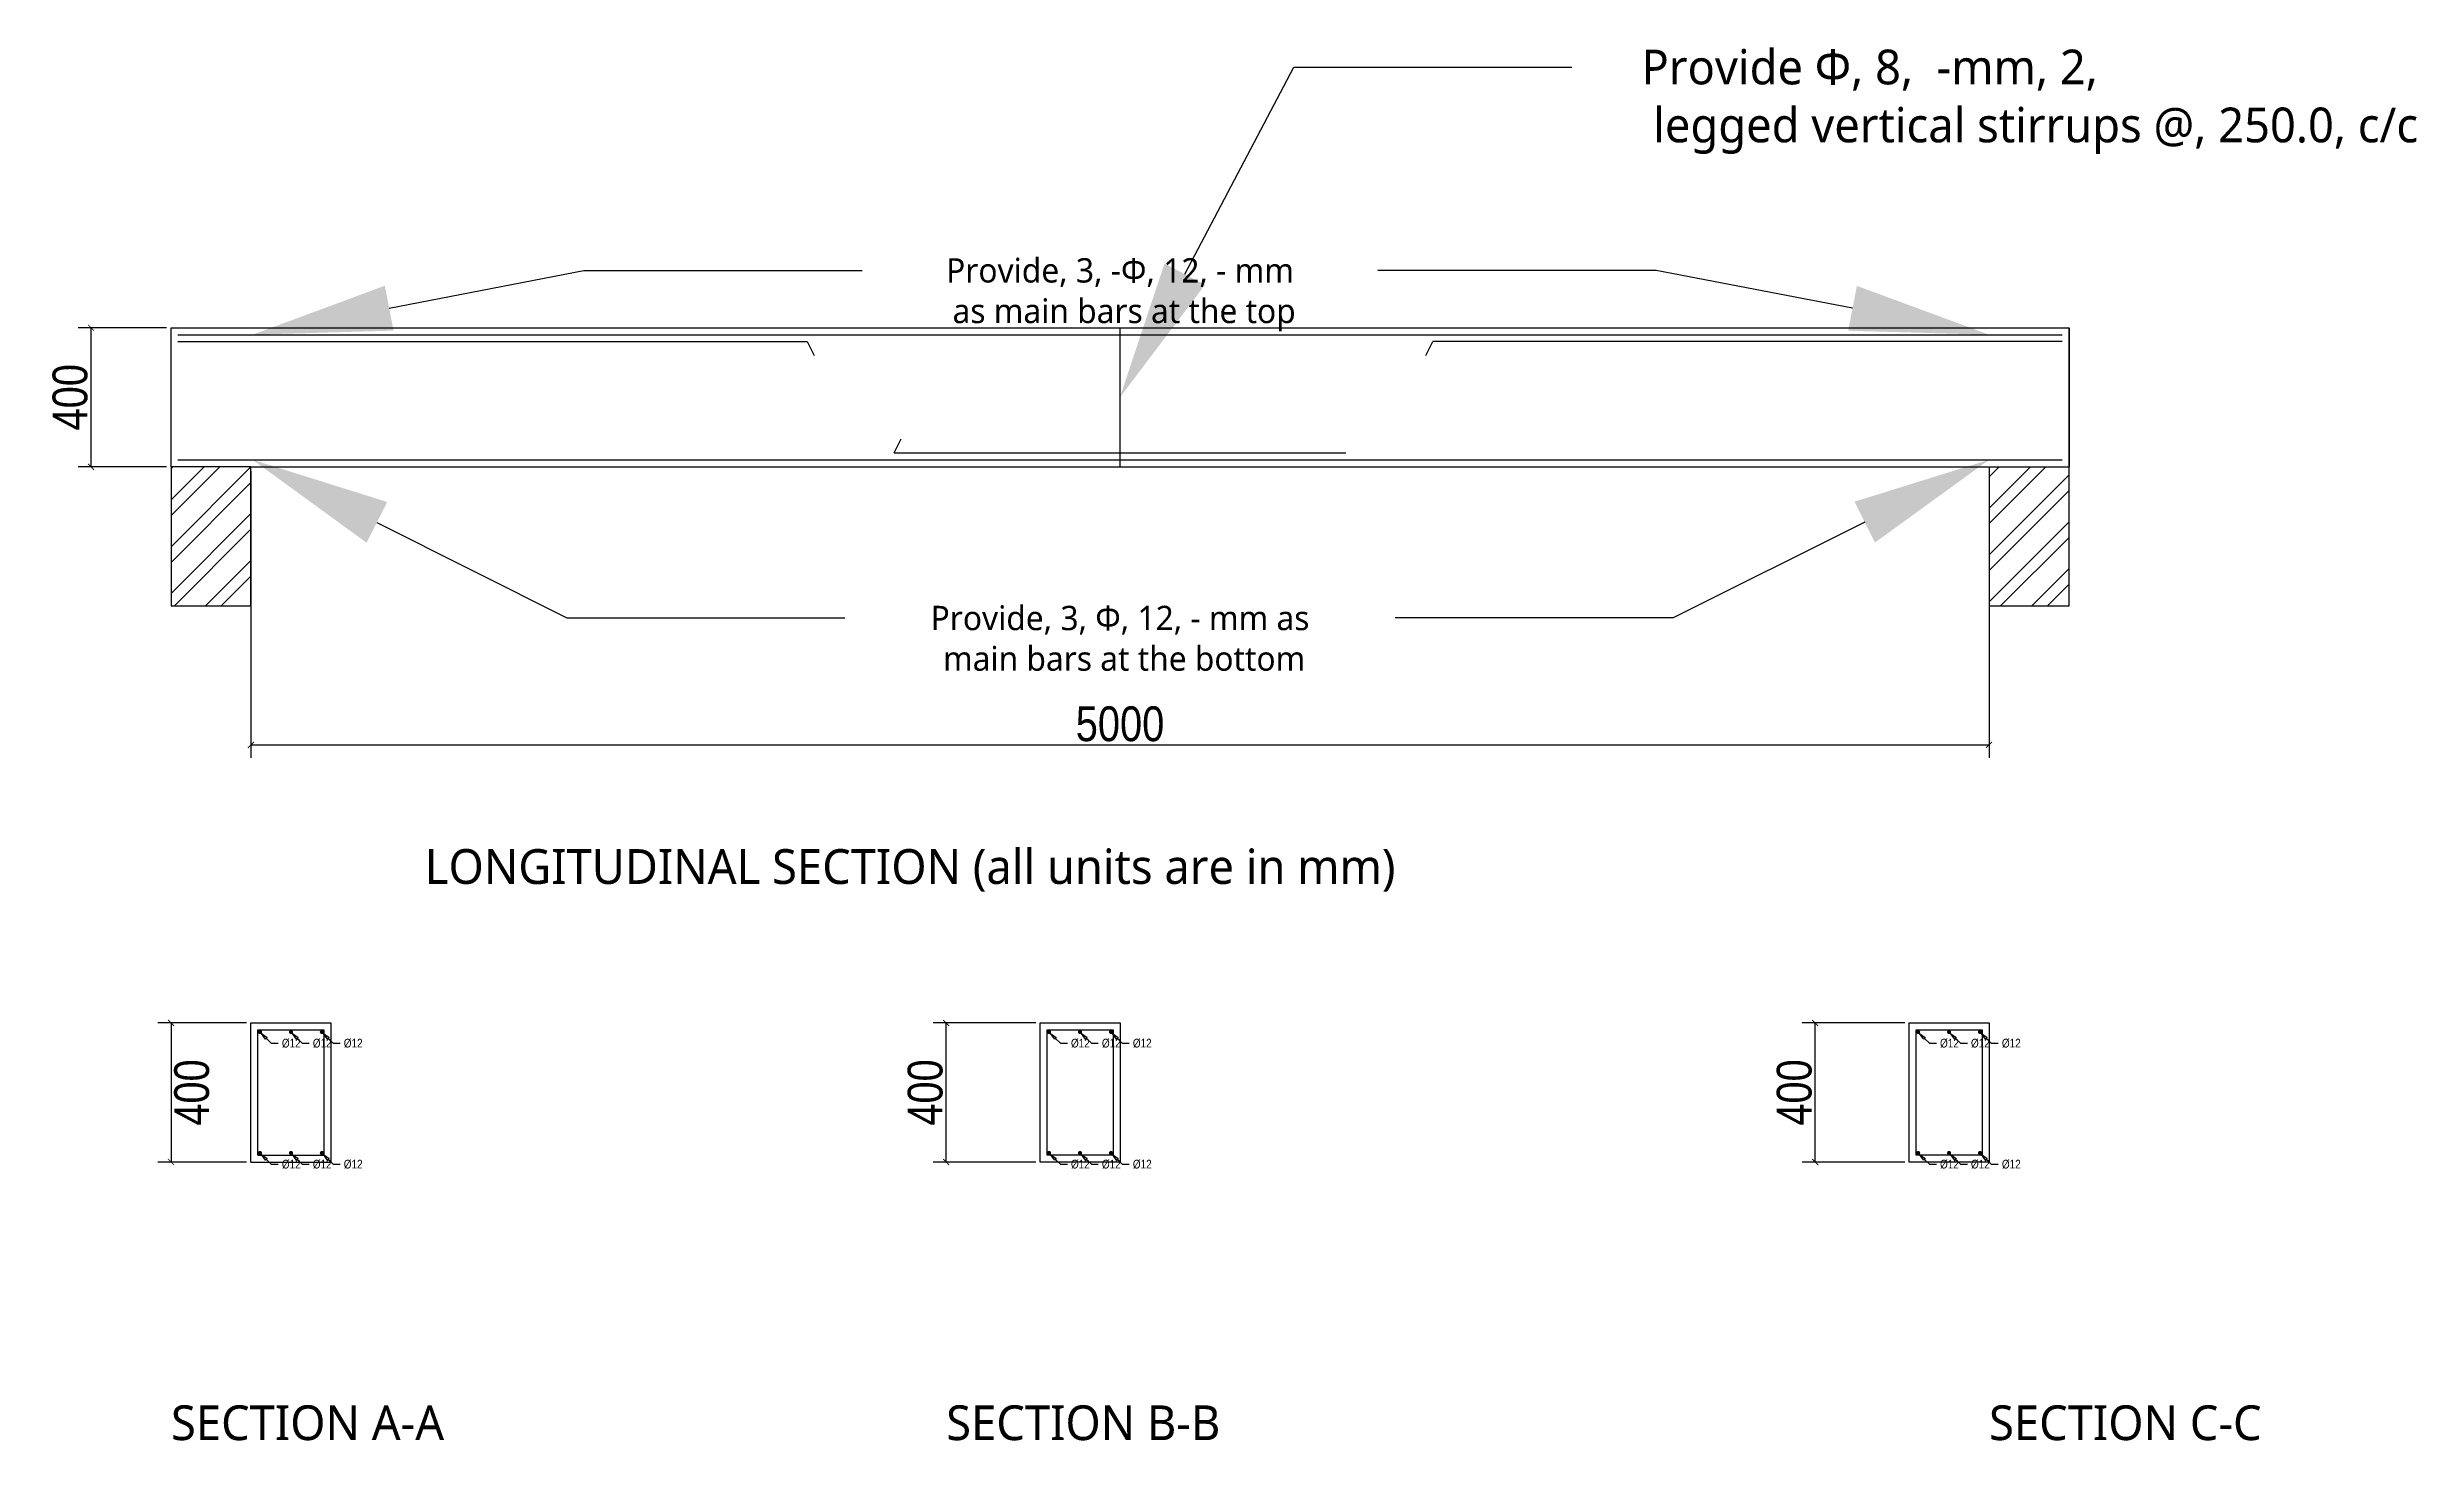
# Model space of a CAD drawing. Header units: millimetres. Extents: x -5.9 to 62.3, y -28 to 12.1.
import ezdxf
from ezdxf import colors
from ezdxf.entities.mleader import LeaderData, LeaderLine
from ezdxf.math import Vec2, Vec3

# ---------------------------------------------------------------- set-up
doc = ezdxf.new("R2010")
doc.units = ezdxf.units.MM
doc.styles.add('OpenSans', font='OpenSans-Regular.ttf')
doc.styles.add('OpenSansCondensed-Light', font='OpenSansCondensed-Light.ttf')
doc.dimstyles.new('EZ_RADIUS', dxfattribs={"dimtxt": 0.25, "dimasz": 0.25, "dimexe": 0.375, "dimexo": 0.125, "dimgap": 0.1, "dimtad": 1, "dimlfac": 100, "dimzin": 12, "dimdsep": 46, "dimtxsty": 'OpenSansCondensed-Light', "dimblk": 'CLOSEDBLANK', "dimcen": 0, "dimazin": 3, "dimtfac": 0.5, "dimtofl": 0, "dimtmove": 1, "dimatfit": 3})
doc.dimstyles.new('EZDXF', dxfattribs={"dimtxt": 1, "dimasz": 0.175, "dimexe": 0.375, "dimexo": 0.125, "dimgap": 0.1, "dimtad": 1, "dimlfac": 100, "dimzin": 12, "dimdsep": 46, "dimtxsty": 'OpenSansCondensed-Light', "dimblk": 'ARCHTICK', "dimcen": 2.5, "dimazin": 3, "dimtfac": 0.5, "dimtmove": 2, "dimatfit": 3})

# ---------------------------------------------------------------- blocks, each defined once
blk = doc.blocks.new('_ARCHTICK')
at = {"color": 0, "linetype": 'BYBLOCK', "const_width": 0.15}
blk.add_lwpolyline([(-0.5, -0.5), (0.5, 0.5)], dxfattribs=at)
blk = doc.blocks.new('_CLOSEDBLANK')
at = {"color": 0, "linetype": 'BYBLOCK'}
blk.add_lwpolyline([(-1, 0.16), (0, 0), (-1, -0.16)], close=True, dxfattribs=at)
blk = doc.blocks.new('*D1')
for p, q in [((0.444, -16.444), (0.585, -16.585)), ((0.585, -16.585), (0.785, -16.585))]:
    blk.add_line(p, q)
at = {"layer": 'Defpoints'}
for p in [(0.26, -16.26), (0.302, -16.302)]:
    blk.add_point(p, dxfattribs=at)
at = {"layer": 'dimensions', "xscale": 0.2, "yscale": 0.2, "rotation": 134.9999999999996}
blk.add_blockref('_CLOSEDBLANK', (0.302, -16.302), dxfattribs=at)
at = {"layer": 'dimensions', "insert": (1.16, -16.585), "char_height": 0.25, "attachment_point": 5, "style": 'OpenSansCondensed-Light'}
blk.add_mtext('%%c12', dxfattribs=at)
blk = doc.blocks.new('*D2')
for p, q in [((1.334, -16.444), (1.475, -16.585)), ((1.475, -16.585), (1.675, -16.585))]:
    blk.add_line(p, q)
at = {"layer": 'Defpoints'}
for p in [(1.15, -16.26), (1.192, -16.302)]:
    blk.add_point(p, dxfattribs=at)
at = {"layer": 'dimensions', "xscale": 0.2, "yscale": 0.2, "rotation": 134.99999999999955}
blk.add_blockref('_CLOSEDBLANK', (1.192, -16.302), dxfattribs=at)
at = {"layer": 'dimensions', "insert": (2.05, -16.585), "char_height": 0.25, "attachment_point": 5, "style": 'OpenSansCondensed-Light'}
blk.add_mtext('%%c12', dxfattribs=at)
blk = doc.blocks.new('*D3')
for p, q in [((2.224, -16.444), (2.365, -16.585)), ((2.365, -16.585), (2.565, -16.585))]:
    blk.add_line(p, q)
at = {"layer": 'Defpoints'}
for p in [(2.04, -16.26), (2.082, -16.302)]:
    blk.add_point(p, dxfattribs=at)
at = {"layer": 'dimensions', "xscale": 0.2, "yscale": 0.2, "rotation": 134.9999999999997}
blk.add_blockref('_CLOSEDBLANK', (2.082, -16.302), dxfattribs=at)
at = {"layer": 'dimensions', "insert": (2.94, -16.585), "char_height": 0.25, "attachment_point": 5, "style": 'OpenSansCondensed-Light'}
blk.add_mtext('%%c12', dxfattribs=at)
blk = doc.blocks.new('*D4')
for p, q in [((0.444, -19.924), (0.585, -20.065)), ((0.585, -20.065), (0.785, -20.065))]:
    blk.add_line(p, q)
at = {"layer": 'Defpoints'}
for p in [(0.26, -19.74), (0.302, -19.782)]:
    blk.add_point(p, dxfattribs=at)
at = {"layer": 'dimensions', "xscale": 0.2, "yscale": 0.2, "rotation": 134.9999999999996}
blk.add_blockref('_CLOSEDBLANK', (0.302, -19.782), dxfattribs=at)
at = {"layer": 'dimensions', "insert": (1.16, -20.065), "char_height": 0.25, "attachment_point": 5, "style": 'OpenSansCondensed-Light'}
blk.add_mtext('%%c12', dxfattribs=at)
blk = doc.blocks.new('*D5')
for p, q in [((1.334, -19.924), (1.475, -20.065)), ((1.475, -20.065), (1.675, -20.065))]:
    blk.add_line(p, q)
at = {"layer": 'Defpoints'}
for p in [(1.15, -19.74), (1.192, -19.782)]:
    blk.add_point(p, dxfattribs=at)
at = {"layer": 'dimensions', "xscale": 0.2, "yscale": 0.2, "rotation": 134.99999999999955}
blk.add_blockref('_CLOSEDBLANK', (1.192, -19.782), dxfattribs=at)
at = {"layer": 'dimensions', "insert": (2.05, -20.065), "char_height": 0.25, "attachment_point": 5, "style": 'OpenSansCondensed-Light'}
blk.add_mtext('%%c12', dxfattribs=at)
blk = doc.blocks.new('*D6')
for p, q in [((2.224, -19.924), (2.365, -20.065)), ((2.365, -20.065), (2.565, -20.065))]:
    blk.add_line(p, q)
at = {"layer": 'Defpoints'}
for p in [(2.04, -19.74), (2.082, -19.782)]:
    blk.add_point(p, dxfattribs=at)
at = {"layer": 'dimensions', "xscale": 0.2, "yscale": 0.2, "rotation": 134.9999999999997}
blk.add_blockref('_CLOSEDBLANK', (2.082, -19.782), dxfattribs=at)
at = {"layer": 'dimensions', "insert": (2.94, -20.065), "char_height": 0.25, "attachment_point": 5, "style": 'OpenSansCondensed-Light'}
blk.add_mtext('%%c12', dxfattribs=at)
blk = doc.blocks.new('*D10')
for p, q in [((23.144, -16.444), (23.285, -16.585)), ((23.285, -16.585), (23.485, -16.585))]:
    blk.add_line(p, q)
at = {"layer": 'Defpoints'}
for p in [(22.96, -16.26), (23.002, -16.302)]:
    blk.add_point(p, dxfattribs=at)
at = {"layer": 'dimensions', "xscale": 0.2, "yscale": 0.2, "rotation": 135}
blk.add_blockref('_CLOSEDBLANK', (23.002, -16.302), dxfattribs=at)
at = {"layer": 'dimensions', "insert": (23.86, -16.585), "char_height": 0.25, "attachment_point": 5, "style": 'OpenSansCondensed-Light'}
blk.add_mtext('%%c12', dxfattribs=at)
blk = doc.blocks.new('*D11')
for p, q in [((24.034, -16.444), (24.175, -16.585)), ((24.175, -16.585), (24.375, -16.585))]:
    blk.add_line(p, q)
at = {"layer": 'Defpoints'}
for p in [(23.85, -16.26), (23.892, -16.302)]:
    blk.add_point(p, dxfattribs=at)
at = {"layer": 'dimensions', "xscale": 0.2, "yscale": 0.2, "rotation": 135}
blk.add_blockref('_CLOSEDBLANK', (23.892, -16.302), dxfattribs=at)
at = {"layer": 'dimensions', "insert": (24.75, -16.585), "char_height": 0.25, "attachment_point": 5, "style": 'OpenSansCondensed-Light'}
blk.add_mtext('%%c12', dxfattribs=at)
blk = doc.blocks.new('*D12')
for p, q in [((24.924, -16.444), (25.065, -16.585)), ((25.065, -16.585), (25.265, -16.585))]:
    blk.add_line(p, q)
at = {"layer": 'Defpoints'}
for p in [(24.74, -16.26), (24.782, -16.302)]:
    blk.add_point(p, dxfattribs=at)
at = {"layer": 'dimensions', "xscale": 0.2, "yscale": 0.2, "rotation": 135}
blk.add_blockref('_CLOSEDBLANK', (24.782, -16.302), dxfattribs=at)
at = {"layer": 'dimensions', "insert": (25.64, -16.585), "char_height": 0.25, "attachment_point": 5, "style": 'OpenSansCondensed-Light'}
blk.add_mtext('%%c12', dxfattribs=at)
blk = doc.blocks.new('*D13')
for p, q in [((23.144, -19.924), (23.285, -20.065)), ((23.285, -20.065), (23.485, -20.065))]:
    blk.add_line(p, q)
at = {"layer": 'Defpoints'}
for p in [(22.96, -19.74), (23.002, -19.782)]:
    blk.add_point(p, dxfattribs=at)
at = {"layer": 'dimensions', "xscale": 0.2, "yscale": 0.2, "rotation": 135}
blk.add_blockref('_CLOSEDBLANK', (23.002, -19.782), dxfattribs=at)
at = {"layer": 'dimensions', "insert": (23.86, -20.065), "char_height": 0.25, "attachment_point": 5, "style": 'OpenSansCondensed-Light'}
blk.add_mtext('%%c12', dxfattribs=at)
blk = doc.blocks.new('*D14')
for p, q in [((24.034, -19.924), (24.175, -20.065)), ((24.175, -20.065), (24.375, -20.065))]:
    blk.add_line(p, q)
at = {"layer": 'Defpoints'}
for p in [(23.85, -19.74), (23.892, -19.782)]:
    blk.add_point(p, dxfattribs=at)
at = {"layer": 'dimensions', "xscale": 0.2, "yscale": 0.2, "rotation": 135}
blk.add_blockref('_CLOSEDBLANK', (23.892, -19.782), dxfattribs=at)
at = {"layer": 'dimensions', "insert": (24.75, -20.065), "char_height": 0.25, "attachment_point": 5, "style": 'OpenSansCondensed-Light'}
blk.add_mtext('%%c12', dxfattribs=at)
blk = doc.blocks.new('*D15')
for p, q in [((24.924, -19.924), (25.065, -20.065)), ((25.065, -20.065), (25.265, -20.065))]:
    blk.add_line(p, q)
at = {"layer": 'Defpoints'}
for p in [(24.74, -19.74), (24.782, -19.782)]:
    blk.add_point(p, dxfattribs=at)
at = {"layer": 'dimensions', "xscale": 0.2, "yscale": 0.2, "rotation": 135}
blk.add_blockref('_CLOSEDBLANK', (24.782, -19.782), dxfattribs=at)
at = {"layer": 'dimensions', "insert": (25.64, -20.065), "char_height": 0.25, "attachment_point": 5, "style": 'OpenSansCondensed-Light'}
blk.add_mtext('%%c12', dxfattribs=at)
blk = doc.blocks.new('*D17')
for p, q in [((48.144, -16.444), (48.285, -16.585)), ((48.285, -16.585), (48.485, -16.585))]:
    blk.add_line(p, q)
at = {"layer": 'Defpoints'}
for p in [(47.96, -16.26), (48.002, -16.302)]:
    blk.add_point(p, dxfattribs=at)
at = {"layer": 'dimensions', "xscale": 0.2, "yscale": 0.2, "rotation": 135}
blk.add_blockref('_CLOSEDBLANK', (48.002, -16.302), dxfattribs=at)
at = {"layer": 'dimensions', "insert": (48.86, -16.585), "char_height": 0.25, "attachment_point": 5, "style": 'OpenSansCondensed-Light'}
blk.add_mtext('%%c12', dxfattribs=at)
blk = doc.blocks.new('*D18')
for p, q in [((49.034, -16.444), (49.175, -16.585)), ((49.175, -16.585), (49.375, -16.585))]:
    blk.add_line(p, q)
at = {"layer": 'Defpoints'}
for p in [(48.85, -16.26), (48.892, -16.302)]:
    blk.add_point(p, dxfattribs=at)
at = {"layer": 'dimensions', "xscale": 0.2, "yscale": 0.2, "rotation": 135}
blk.add_blockref('_CLOSEDBLANK', (48.892, -16.302), dxfattribs=at)
at = {"layer": 'dimensions', "insert": (49.75, -16.585), "char_height": 0.25, "attachment_point": 5, "style": 'OpenSansCondensed-Light'}
blk.add_mtext('%%c12', dxfattribs=at)
blk = doc.blocks.new('*D19')
for p, q in [((49.924, -16.444), (50.065, -16.585)), ((50.065, -16.585), (50.265, -16.585))]:
    blk.add_line(p, q)
at = {"layer": 'Defpoints'}
for p in [(49.74, -16.26), (49.782, -16.302)]:
    blk.add_point(p, dxfattribs=at)
at = {"layer": 'dimensions', "xscale": 0.2, "yscale": 0.2, "rotation": 135}
blk.add_blockref('_CLOSEDBLANK', (49.782, -16.302), dxfattribs=at)
at = {"layer": 'dimensions', "insert": (50.64, -16.585), "char_height": 0.25, "attachment_point": 5, "style": 'OpenSansCondensed-Light'}
blk.add_mtext('%%c12', dxfattribs=at)
blk = doc.blocks.new('*D20')
for p, q in [((48.144, -19.924), (48.285, -20.065)), ((48.285, -20.065), (48.485, -20.065))]:
    blk.add_line(p, q)
at = {"layer": 'Defpoints'}
for p in [(47.96, -19.74), (48.002, -19.782)]:
    blk.add_point(p, dxfattribs=at)
at = {"layer": 'dimensions', "xscale": 0.2, "yscale": 0.2, "rotation": 135}
blk.add_blockref('_CLOSEDBLANK', (48.002, -19.782), dxfattribs=at)
at = {"layer": 'dimensions', "insert": (48.86, -20.065), "char_height": 0.25, "attachment_point": 5, "style": 'OpenSansCondensed-Light'}
blk.add_mtext('%%c12', dxfattribs=at)
blk = doc.blocks.new('*D21')
for p, q in [((49.034, -19.924), (49.175, -20.065)), ((49.175, -20.065), (49.375, -20.065))]:
    blk.add_line(p, q)
at = {"layer": 'Defpoints'}
for p in [(48.85, -19.74), (48.892, -19.782)]:
    blk.add_point(p, dxfattribs=at)
at = {"layer": 'dimensions', "xscale": 0.2, "yscale": 0.2, "rotation": 135}
blk.add_blockref('_CLOSEDBLANK', (48.892, -19.782), dxfattribs=at)
at = {"layer": 'dimensions', "insert": (49.75, -20.065), "char_height": 0.25, "attachment_point": 5, "style": 'OpenSansCondensed-Light'}
blk.add_mtext('%%c12', dxfattribs=at)
blk = doc.blocks.new('*D22')
for p, q in [((49.924, -19.924), (50.065, -20.065)), ((50.065, -20.065), (50.265, -20.065))]:
    blk.add_line(p, q)
at = {"layer": 'Defpoints'}
for p in [(49.74, -19.74), (49.782, -19.782)]:
    blk.add_point(p, dxfattribs=at)
at = {"layer": 'dimensions', "xscale": 0.2, "yscale": 0.2, "rotation": 135}
blk.add_blockref('_CLOSEDBLANK', (49.782, -19.782), dxfattribs=at)
at = {"layer": 'dimensions', "insert": (50.64, -20.065), "char_height": 0.25, "attachment_point": 5, "style": 'OpenSansCondensed-Light'}
blk.add_mtext('%%c12', dxfattribs=at)

msp = doc.modelspace()

# ---------------------------------------------------------------- hatches: boundary and pattern name
h = msp.add_hatch()
h.set_pattern_fill('ANSI32', scale=0.1)
h.paths.add_polyline_path([(0, 0), (-2.3, 0), (-2.3, -4), (0, -4)])
h = msp.add_hatch()
h.set_pattern_fill('ANSI32', scale=0.1)
h.paths.add_polyline_path([(50, 0), (52.3, 0), (52.3, -4), (50, -4)])
h = msp.add_hatch(color=7)
h.dxf.hatch_style = 1
edge = h.paths.add_edge_path()
edge.add_arc((0.26, -16.26), 0.06, 0, 360)
h = msp.add_hatch(color=7)
h.dxf.hatch_style = 1
edge = h.paths.add_edge_path()
edge.add_arc((1.15, -16.26), 0.06, 0, 360)
h = msp.add_hatch(color=7)
h.dxf.hatch_style = 1
edge = h.paths.add_edge_path()
edge.add_arc((2.04, -16.26), 0.06, 0, 360)
h = msp.add_hatch(color=7)
h.dxf.hatch_style = 1
edge = h.paths.add_edge_path()
edge.add_arc((22.96, -16.26), 0.06, 0, 360)
h = msp.add_hatch(color=7)
h.dxf.hatch_style = 1
edge = h.paths.add_edge_path()
edge.add_arc((23.85, -16.26), 0.06, 0, 360)
h = msp.add_hatch(color=7)
h.dxf.hatch_style = 1
edge = h.paths.add_edge_path()
edge.add_arc((24.74, -16.26), 0.06, 0, 360)
h = msp.add_hatch(color=7)
h.dxf.hatch_style = 1
edge = h.paths.add_edge_path()
edge.add_arc((47.96, -16.26), 0.06, 0, 360)
h = msp.add_hatch(color=7)
h.dxf.hatch_style = 1
edge = h.paths.add_edge_path()
edge.add_arc((48.85, -16.26), 0.06, 0, 360)
h = msp.add_hatch(color=7)
h.dxf.hatch_style = 1
edge = h.paths.add_edge_path()
edge.add_arc((49.74, -16.26), 0.06, 0, 360)
h = msp.add_hatch(color=7)
h.dxf.hatch_style = 1
edge = h.paths.add_edge_path()
edge.add_arc((0.26, -19.74), 0.06, 0, 360)
h = msp.add_hatch(color=7)
h.dxf.hatch_style = 1
edge = h.paths.add_edge_path()
edge.add_arc((1.15, -19.74), 0.06, 0, 360)
h = msp.add_hatch(color=7)
h.dxf.hatch_style = 1
edge = h.paths.add_edge_path()
edge.add_arc((2.04, -19.74), 0.06, 0, 360)
h = msp.add_hatch(color=7)
h.dxf.hatch_style = 1
edge = h.paths.add_edge_path()
edge.add_arc((22.96, -19.74), 0.06, 0, 360)
h = msp.add_hatch(color=7)
h.dxf.hatch_style = 1
edge = h.paths.add_edge_path()
edge.add_arc((23.85, -19.74), 0.06, 0, 360)
h = msp.add_hatch(color=7)
h.dxf.hatch_style = 1
edge = h.paths.add_edge_path()
edge.add_arc((24.74, -19.74), 0.06, 0, 360)
h = msp.add_hatch(color=7)
h.dxf.hatch_style = 1
edge = h.paths.add_edge_path()
edge.add_arc((47.96, -19.74), 0.06, 0, 360)
h = msp.add_hatch(color=7)
h.dxf.hatch_style = 1
edge = h.paths.add_edge_path()
edge.add_arc((48.85, -19.74), 0.06, 0, 360)
h = msp.add_hatch(color=7)
h.dxf.hatch_style = 1
edge = h.paths.add_edge_path()
edge.add_arc((49.74, -19.74), 0.06, 0, 360)

# ---------------------------------------------------------------- linework, layer by layer
for p, q in [((-2.3, 0), (-2.3, 4)), ((-2.3, 4), (0, 4)), ((-2.1, 3.8), (52.1, 3.8)), ((-2.1, 3.6), (16, 3.6)), ((0, 4), (52.3, 4)), ((16, 3.6), (16.2, 3.2)), ((25, 0), (25, 4)), ((33.8, 3.2), (34, 3.6)), ((52.1, 3.6), (34, 3.6)), ((52.3, 4), (52.3, 0)), ((52.3, -4), (52.3, 4)), ((18.5, 0.4), (18.7, 0.8)), ((0, 0), (-2.3, 0)), ((-2.3, 0), (-2.3, -4)), ((-2.1, 0.2), (52.1, 0.2)), ((0, 0), (52.3, 0)), ((0, -4), (0, 0)), ((18.5, 0.4), (31.5, 0.4)), ((50, 0), (50, -4)), ((-2.3, -4), (0, -4)), ((50, -4), (52.3, -4)), ((0, -20), (0, -16)), ((0, -16), (2.3, -16)), ((0.2, -19.8), (0.2, -16.2)), ((0.2, -16.2), (2.1, -16.2)), ((2.1, -16.2), (2.1, -19.8)), ((2.3, -16), (2.3, -20)), ((22.7, -20), (22.7, -16)), ((22.7, -16), (25, -16)), ((22.9, -19.8), (22.9, -16.2)), ((22.9, -16.2), (24.8, -16.2)), ((24.8, -16.2), (24.8, -19.8)), ((25, -16), (25, -20)), ((47.7, -20), (47.7, -16)), ((47.7, -16), (50, -16)), ((47.9, -19.8), (47.9, -16.2)), ((47.9, -16.2), (49.8, -16.2)), ((49.8, -16.2), (49.8, -19.8)), ((50, -16), (50, -20)), ((0, -20), (2.3, -20)), ((0.2, -19.8), (2.1, -19.8)), ((25, -20), (22.7, -20)), ((24.8, -19.8), (22.9, -19.8)), ((50, -20), (47.7, -20)), ((49.8, -19.8), (47.9, -19.8))]:
    msp.add_line(p, q)

# ---------------------------------------------------------------- texts
at = {"color": 7, "style": 'OpenSans'}
for s, p in [('LONGITUDINAL SECTION (all units are in mm)', (5, -12)), ('SECTION A-A', (-2.3, -28)), ('SECTION B-B', (20, -28)), ('SECTION C-C', (50, -28))]:
    msp.add_text(s, height=1, dxfattribs=at).set_placement(p)

# ---------------------------------------------------------------- dimensions: what is measured, and where the dimension line sits
for base, p1, p2 in [((-4.6, 0), (-2.3, 0), (-2.3, 4)), ((-2.3, -16), (0, -16), (0, -20)), ((20, -20), (22.7, -20), (22.7, -16)), ((45, -20), (47.7, -20), (47.7, -16))]:
    msp.add_linear_dim(base=base, p1=p1, p2=p2, angle=90, dimstyle='EZDXF').render()
msp.add_linear_dim(base=(0, -8), p1=(0, 0), p2=(50, 0), dimstyle='EZDXF').render()
at = {"layer": 'dimensions'}
for p1, p2, picture, middle in [((0.21757, -16.21757), (0.30243, -16.30243), '*D1', (0.58527, -16.58527)), ((1.10757, -16.21757), (1.19243, -16.30243), '*D2', (1.47527, -16.58527)), ((1.99757, -16.21757), (2.08243, -16.30243), '*D3', (2.36527, -16.58527)), ((22.91757, -16.21757), (23.00243, -16.30243), '*D10', (23.28527, -16.58527)), ((23.80757, -16.21757), (23.89243, -16.30243), '*D11', (24.17527, -16.58527)), ((24.69757, -16.21757), (24.78243, -16.30243), '*D12', (25.06527, -16.58527)), ((47.91757, -16.21757), (48.00243, -16.30243), '*D17', (48.28527, -16.58527)), ((48.80757, -16.21757), (48.89243, -16.30243), '*D18', (49.17527, -16.58527)), ((49.69757, -16.21757), (49.78243, -16.30243), '*D19', (50.06527, -16.58527)), ((0.21757, -19.69757), (0.30243, -19.78243), '*D4', (0.58527, -20.06527)), ((1.10757, -19.69757), (1.19243, -19.78243), '*D5', (1.47527, -20.06527)), ((1.99757, -19.69757), (2.08243, -19.78243), '*D6', (2.36527, -20.06527)), ((22.91757, -19.69757), (23.00243, -19.78243), '*D13', (23.28527, -20.06527)), ((23.80757, -19.69757), (23.89243, -19.78243), '*D14', (24.17527, -20.06527)), ((24.69757, -19.69757), (24.78243, -19.78243), '*D15', (25.06527, -20.06527)), ((47.91757, -19.69757), (48.00243, -19.78243), '*D20', (48.28527, -20.06527)), ((48.80757, -19.69757), (48.89243, -19.78243), '*D21', (49.17527, -20.06527)), ((49.69757, -19.69757), (49.78243, -19.78243), '*D22', (50.06527, -20.06527))]:
    dim = msp.add_diameter_dim_2p(p1=p1, p2=p2, dimstyle='EZ_RADIUS', override={"dimasz": 0.2, "dimexo": 5000, "dimtad": 0, "dimtoh": 1, "dimlfac": 100}, dxfattribs=at)
    dim.commit()
    dim.dimension.update_dxf_attribs({"geometry": picture, "text_midpoint": middle})

# ---------------------------------------------------------------- leaders
ml = msp.add_multileader_mtext('Standard')
ml.set_content('Provide Φ, 8,  -mm, 2, \\P legged vertical stirrups @, 250.0, c/c', style='OpenSans')
ml.set_leader_properties(linetype='ByLayer')
ml.build(insert=Vec2(0, 0))
ctx = ml.context
ctx.base_point, ctx.char_height = Vec3(38, 11.5), 1
notes = []
notes.append((ctx, [(0, (1, 1, 0), (30, 11.5), (1, 0), 8, [(0, [(25, 2)], 0, [])])]))
ctx.mtext.insert = Vec3(40, 12)
ml = msp.add_multileader_mtext('Standard')
ml.set_content('Provide, 3, -Φ, 12, - mm \\P as main bars at the top', style='OpenSans')
ml.set_leader_properties(linetype='ByLayer')
ml.build(insert=Vec2(0, 0))
ctx = ml.context
ctx.base_point, ctx.char_height = Vec3(17.57886, 5.65), 0.7
notes.append((ctx, [(0, (1, 1, 0), (40.42114, 5.65), (-1, 0), 8, [(0, [(50, 3.8)], 0, [])]), (1, (1, 1, 0), (9.57886, 5.65), (1, 0), 8, [(0, [(0.05, 3.8)], 0, [])])]))
ctx.mtext.insert, ctx.mtext.alignment = Vec3(25, 6), 2
ml = msp.add_multileader_mtext('Standard')
ml.set_content('Provide, 3, Φ, 12, - mm as \\P main bars at the bottom', style='OpenSans')
ml.set_leader_properties(linetype='ByLayer')
ml.build(insert=Vec2(0, 0))
ctx = ml.context
ctx.base_point, ctx.char_height = Vec3(17.08454, -4.35), 0.7
notes.append((ctx, [(0, (1, 1, 0), (9.08454, -4.35), (1, 0), 8, [(0, [(0.05, 0.2)], 0, [])]), (1, (1, 1, 0), (40.91546, -4.35), (-1, 0), 8, [(0, [(50, 0.2)], 0, [])])]))
ctx.mtext.insert, ctx.mtext.alignment = Vec3(25, -4), 2
for ctx, leaders in notes:
    for number, flags, end, landing, length, lines in leaders:
        leader = LeaderData()
        leader.index, (leader.has_last_leader_line, leader.has_dogleg_vector, leader.attachment_direction) = number, flags
        leader.last_leader_point, leader.dogleg_vector, leader.dogleg_length = Vec3(end), Vec3(landing), length
        for number, points, colour, breaks in lines:
            line = LeaderLine()
            line.index, line.vertices, line.color, line.breaks = number, Vec3.list(points), colors.encode_raw_color(colour), breaks
            leader.lines.append(line)
        ctx.leaders.append(leader)

doc.saveas('drawing.dxf')
